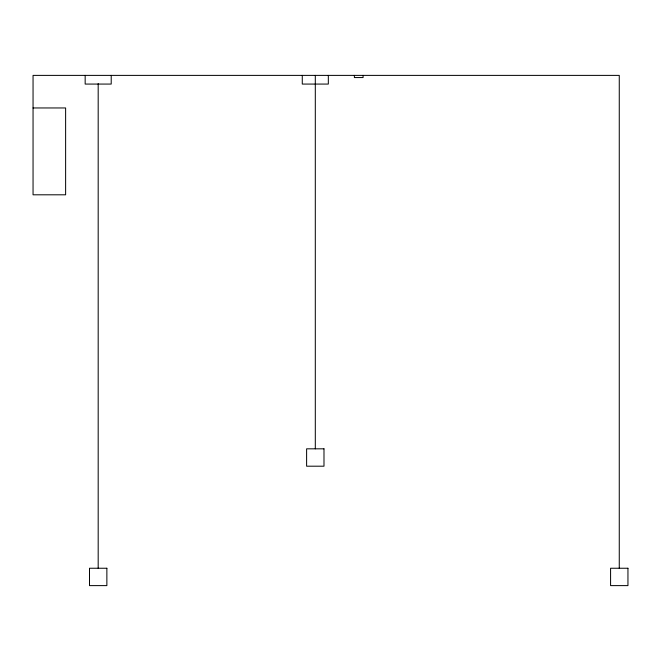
<?xml version="1.0" encoding="UTF-8"?>
<svg xmlns="http://www.w3.org/2000/svg" width="661" height="661" viewBox="0 0 661 661"><rect width="100%" height="100%" fill="white"/><g stroke="black" fill="none" stroke-linecap="round" stroke-linejoin="round"><path stroke-width="0.99" d="M33.05 107.958L65.621 107.958L65.621 194.805L33.05 194.805L33.05 75.387L619.266 75.387L619.266 568.245M363.071 75.387L363.071 77.56L354.387 77.56L354.387 75.387M328.327 75.387L328.327 84.071L302.275 84.071L302.275 75.387M315.305 75.387L315.305 448.827M111.213 75.387L111.213 84.071L85.162 84.071L85.162 75.387M98.183 83.633L98.183 568.245M323.989 448.827L306.613 448.827L306.613 466.195L323.989 466.195L323.989 448.827M106.867 568.245L89.499 568.245L89.499 585.613L106.867 585.613L106.867 568.245M627.95 568.245L610.582 568.245L610.582 585.613L627.95 585.613L627.95 568.245"/></g></svg>
